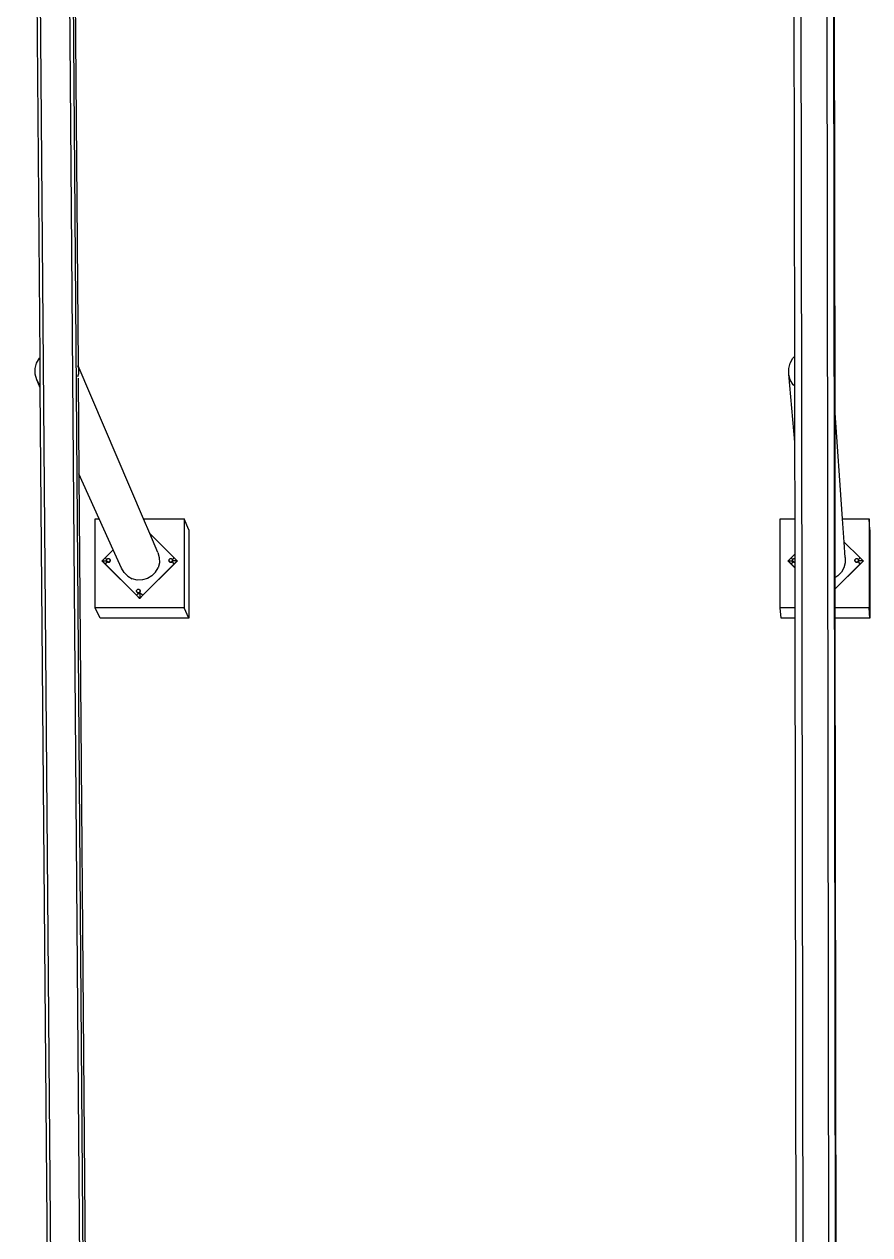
# Model space of a CAD drawing. Header units: inches. Extents: x -614 to 848, y -1045 to 1103.
# Drawn here: x -216.2 to -25.1, y 281.6 to 555.3 of the extents above; entities that cross this region are included whole.
import ezdxf

# ---------------------------------------------------------------- set-up
doc = ezdxf.new("R2010")
doc.units = ezdxf.units.IN
doc.header["$MEASUREMENT"] = 0

msp = doc.modelspace()

# ---------------------------------------------------------------- linework, layer by layer
for p, q in [((-199.44975, -1044.7934), (-216.20691, 1015.55191)), ((-193.21069, -1044.7934), (-209.44367, 1015.55191)), ((-192.48522, -1044.7934), (-208.65724, 1015.55191)), ((-38.10485, -1044.7934), (-41.30631, 1015.55191)), ((-32.59127, -1044.7934), (-35.32949, 1015.55191)), ((-31.14033, -1044.7934), (-33.75664, 1015.55191)), ((-212.62155, 479.97511), (-214.3753, 694.82328)), ((-205.49277, 666.03362), (-204.02075, 478.09293)), ((-42.01571, 480.24871), (-42.23599, 616.81297)), ((-33.18232, 616.81297), (-32.99437, 468.48466)), ((-213.41805, 478.6821), (-212.78923, 479.80321)), ((-212.78923, 479.80321), (-212.62155, 479.97511)), ((-212.57006, 473.6675), (-212.62155, 479.97511)), ((-43.0791, 478.6821), (-42.45027, 479.80321)), ((-42.45027, 479.80321), (-42.01571, 480.24871)), ((-42.00473, 473.44669), (-42.01571, 480.24871)), ((-213.73529, 477.43644), (-213.41805, 478.6821)), ((-213.71931, 476.15113), (-213.73529, 477.43644)), ((-204.13304, 478.12908), (-203.97233, 477.55778)), ((-204.02075, 478.09293), (-204.01894, 477.86182)), ((-189.2523, 443.48523), (-204.02075, 478.09293)), ((-203.97233, 477.55778), (-203.95635, 476.27247)), ((-43.39633, 477.43644), (-43.0791, 478.6821)), ((-43.38036, 476.15113), (-43.39633, 477.43644)), ((-213.37122, 474.91374), (-213.71931, 476.15113)), ((-212.71472, 473.80861), (-213.37122, 474.91374)), ((-212.56559, 473.12062), (-213.37122, 474.91374)), ((-212.57006, 473.6675), (-212.71472, 473.80861)), ((-212.56559, 473.12062), (-212.57006, 473.6675)), ((-203.95635, 476.27247), (-204.13304, 475.57868)), ((-203.99861, 475.26548), (-203.82951, 453.67617)), ((-43.03226, 474.91374), (-43.38036, 476.15113)), ((-41.98438, 460.82864), (-43.38036, 476.15113)), ((-42.37577, 473.80861), (-43.03226, 474.91374)), ((-42.00473, 473.44669), (-42.37577, 473.80861)), ((-210.83469, 261.07156), (-212.56559, 473.12062)), ((-41.98438, 460.82864), (-42.00473, 473.44669)), ((-31.23372, 443.48523), (-32.99437, 468.48466)), ((-32.99437, 468.48466), (-32.94582, 430.16547)), ((-41.95641, 443.48523), (-41.98438, 460.82864)), ((-203.82951, 453.67617), (-202.31118, 259.82163)), ((-199.25088, 443.48523), (-203.82951, 453.67617)), ((-200.16876, 443.48523), (-199.25088, 443.48523)), ((-200.16876, 423.34522), (-200.16876, 443.48523)), ((-196.08767, 436.44468), (-199.25088, 443.48523)), ((-189.2523, 443.48523), (-180.02875, 443.48523)), ((-187.81777, 440.1236), (-189.2523, 443.48523)), ((-180.02875, 443.48523), (-180.02875, 423.34522)), ((-179.02544, 441.01367), (-180.02875, 443.48523)), ((-45.34243, 443.48523), (-41.95641, 443.48523)), ((-45.34243, 423.34522), (-45.34243, 443.48523)), ((-41.94357, 435.52849), (-41.95641, 443.48523)), ((-31.23372, 443.48523), (-25.20242, 443.48523)), ((-30.86358, 438.22971), (-31.23372, 443.48523)), ((-25.20242, 443.48523), (-25.20242, 423.34522)), ((-25.06197, 441.01367), (-25.20242, 443.48523)), ((-179.02544, 441.01367), (-179.02544, 420.9859)), ((-25.06197, 441.01367), (-25.06197, 420.9859)), ((-187.81777, 440.1236), (-182.38975, 434.69558)), ((-185.99377, 435.84933), (-187.81777, 440.1236)), ((-30.86358, 438.22971), (-27.32945, 434.69558)), ((-30.61661, 434.72293), (-30.86358, 438.22971)), ((-197.83677, 434.69558), (-196.08767, 436.44468)), ((-194.23275, 432.31604), (-196.08767, 436.44468)), ((-185.99377, 435.84933), (-185.6769, 434.72293)), ((-42.77648, 434.69558), (-41.94357, 435.52849)), ((-41.94186, 434.47042), (-41.94357, 435.52849)), ((-198.58362, 433.94873), (-197.83677, 434.69558)), ((-197.83677, 433.20188), (-198.58362, 433.94873)), ((-198.57612, 433.93233), (-198.58362, 433.94873)), ((-198.58362, 433.94873), (-197.57031, 433.94873)), ((-197.82929, 433.18551), (-198.57612, 433.93233)), ((-197.66892, 434.47683), (-197.83677, 434.69558)), ((-197.83677, 433.20188), (-197.66892, 433.42063)), ((-197.82929, 433.18551), (-197.83677, 433.20188)), ((-190.86011, 426.22522), (-197.83677, 433.20188)), ((-190.8529, 426.20912), (-197.82929, 433.18551)), ((-197.56912, 434.2359), (-197.66892, 434.47683)), ((-197.66892, 433.42063), (-197.5634, 433.67536)), ((-197.5926, 434.1077), (-197.57881, 434.21251)), ((-197.57881, 434.0029), (-197.5926, 434.1077)), ((-197.58982, 434.08653), (-197.59148, 434.07386)), ((-197.59148, 434.07386), (-197.5772, 433.96537)), ((-197.57881, 434.21251), (-197.56912, 434.2359)), ((-197.5634, 433.96571), (-197.57881, 434.0029)), ((-197.5772, 433.96537), (-197.57031, 433.94873)), ((-197.57031, 433.94873), (-197.55804, 433.94873)), ((-197.57031, 433.94873), (-197.53532, 433.86427)), ((-197.56912, 434.2359), (-197.53835, 434.31017)), ((-197.5634, 433.96571), (-197.5634, 433.96167)), ((-197.53835, 433.90523), (-197.5634, 433.96571)), ((-197.5634, 433.96167), (-197.5348, 433.89262)), ((-197.5634, 433.67536), (-197.5348, 433.89262)), ((-197.55804, 433.94873), (-197.55637, 433.94873)), ((-197.53835, 434.31017), (-197.474, 434.39404)), ((-197.53431, 433.89635), (-197.53835, 433.90523)), ((-197.5339, 433.89944), (-197.53835, 433.90523)), ((-197.53532, 433.86427), (-197.47748, 433.78888)), ((-197.5348, 433.89262), (-197.53431, 433.89635)), ((-197.5348, 433.89262), (-197.52153, 433.86057)), ((-197.53431, 433.89635), (-197.53406, 433.89823)), ((-197.52295, 433.87141), (-197.53431, 433.89635)), ((-197.53406, 433.89823), (-197.5339, 433.89944)), ((-197.474, 433.82137), (-197.53406, 433.89823)), ((-197.46738, 433.79898), (-197.52295, 433.87141)), ((-197.52153, 433.86057), (-197.45491, 433.77375)), ((-197.47748, 433.78888), (-197.47309, 433.78317)), ((-197.474, 434.39404), (-197.39013, 434.45839)), ((-197.39013, 433.75702), (-197.474, 433.82137)), ((-197.47309, 433.78317), (-197.46871, 433.77745)), ((-197.46871, 433.77745), (-197.38189, 433.71083)), ((-197.46738, 433.79898), (-197.46492, 433.80143)), ((-197.45861, 433.78755), (-197.46738, 433.79898)), ((-197.37475, 433.7232), (-197.45861, 433.78755)), ((-197.45491, 433.77375), (-197.36809, 433.70714)), ((-197.39013, 434.45839), (-197.29247, 434.49884)), ((-197.29247, 433.71656), (-197.39013, 433.75702)), ((-197.38189, 433.71083), (-197.28079, 433.66896)), ((-197.27709, 433.68275), (-197.37475, 433.7232)), ((-197.26699, 433.66526), (-197.36809, 433.70714)), ((-197.29247, 434.49884), (-197.18767, 434.51264)), ((-197.18767, 433.70277), (-197.29247, 433.71656)), ((-197.28079, 433.66896), (-197.27365, 433.66802)), ((-197.17229, 433.66896), (-197.27709, 433.68275)), ((-197.27365, 433.66802), (-197.17229, 433.65467)), ((-197.26699, 433.66526), (-197.1585, 433.65098)), ((-197.18767, 434.51264), (-197.08286, 434.49884)), ((-197.08286, 433.71656), (-197.18767, 433.70277)), ((-197.17229, 433.66896), (-197.17229, 433.70479)), ((-197.0675, 433.68275), (-197.17229, 433.66896)), ((-197.17229, 433.6661), (-197.17229, 433.66896)), ((-197.17229, 433.65467), (-197.0638, 433.66896)), ((-197.17229, 433.65467), (-197.17229, 433.6661)), ((-197.1585, 433.65098), (-197.05, 433.66526)), ((-197.08286, 434.49884), (-196.9852, 434.45839)), ((-196.9852, 433.75702), (-197.08286, 433.71656)), ((-196.9728, 433.72093), (-197.0675, 433.68275)), ((-197.0638, 433.66896), (-196.9627, 433.71083)), ((-197.05, 433.66526), (-196.9489, 433.70714)), ((-196.9852, 434.45839), (-196.95642, 434.43631)), ((-196.90133, 433.82137), (-196.9852, 433.75702)), ((-196.9728, 433.72093), (-196.88598, 433.78755)), ((-196.9627, 433.71083), (-196.87588, 433.77745)), ((-196.9489, 434.4332), (-196.95642, 434.43631)), ((-196.95642, 434.43631), (-196.90133, 434.39404)), ((-196.86209, 434.36658), (-196.9489, 434.4332)), ((-196.9489, 433.70714), (-196.86209, 433.77375)), ((-196.90133, 434.39404), (-196.83698, 434.31017)), ((-196.83698, 433.90523), (-196.90133, 433.82137)), ((-196.81936, 433.87437), (-196.88598, 433.78755)), ((-196.80926, 434.28346), (-196.87588, 434.37027)), ((-196.87588, 433.77745), (-196.80926, 433.86427)), ((-196.82163, 434.27632), (-196.83698, 434.31017)), ((-196.83698, 434.31017), (-196.8245, 434.28006)), ((-196.79653, 434.0029), (-196.83698, 433.90523)), ((-196.8245, 434.28006), (-196.82163, 434.27632)), ((-196.8245, 434.28006), (-196.79653, 434.21251)), ((-196.82163, 434.27632), (-196.78118, 434.17866)), ((-196.81936, 433.87437), (-196.78285, 433.96253)), ((-196.76739, 434.18236), (-196.80926, 434.28346)), ((-196.80926, 433.86427), (-196.76856, 433.96253)), ((-196.79653, 434.21251), (-196.78273, 434.1077)), ((-196.78273, 434.1077), (-196.79653, 434.0029)), ((-196.78285, 433.96253), (-196.78118, 433.96907)), ((-196.78118, 434.17866), (-196.76739, 434.07386)), ((-196.76739, 434.07386), (-196.78118, 433.96907)), ((-196.76856, 433.96253), (-196.76739, 433.96537)), ((-196.7531, 434.07386), (-196.76739, 434.18236)), ((-196.76739, 433.96537), (-196.7531, 434.07386)), ((-182.39295, 433.19867), (-189.36641, 426.22522)), ((-182.38286, 433.18551), (-189.35925, 426.20912)), ((-185.66236, 433.5529), (-185.95114, 432.41897)), ((-185.6769, 434.72293), (-185.66236, 433.5529)), ((-183.49141, 434.09391), (-183.47761, 434.19871)), ((-183.47761, 433.9891), (-183.49141, 434.09391)), ((-183.48917, 434.07691), (-183.49139, 434.06007)), ((-183.49139, 434.06007), (-183.47711, 433.95157)), ((-183.47761, 434.19871), (-183.43716, 434.29637)), ((-183.43716, 433.89144), (-183.47761, 433.9891)), ((-183.47711, 433.95157), (-183.43523, 433.85047)), ((-183.43716, 434.29637), (-183.37281, 434.38024)), ((-183.43653, 433.89062), (-183.43716, 433.89144)), ((-183.42286, 433.85761), (-183.43653, 433.89062)), ((-183.37281, 433.80757), (-183.43653, 433.89062)), ((-183.43523, 433.85047), (-183.37738, 433.77508)), ((-183.36728, 433.78518), (-183.42286, 433.85761)), ((-183.37738, 433.77508), (-183.37871, 433.77375)), ((-183.37871, 433.77375), (-183.373, 433.76937)), ((-183.36728, 433.78518), (-183.37738, 433.77508)), ((-183.37738, 433.77508), (-183.373, 433.76937)), ((-183.373, 433.76937), (-183.2919, 433.70714)), ((-183.373, 433.76937), (-183.36861, 433.76365)), ((-183.37281, 434.38024), (-183.28894, 434.44459)), ((-183.35702, 433.79545), (-183.37281, 433.80757)), ((-183.36861, 433.76365), (-183.2818, 433.69704)), ((-183.35702, 433.79545), (-183.36728, 433.78518)), ((-183.35851, 433.77375), (-183.36728, 433.78518)), ((-183.27466, 433.70941), (-183.35851, 433.77375)), ((-183.28894, 433.74322), (-183.35702, 433.79545)), ((-183.2919, 433.70714), (-183.1908, 433.66526)), ((-183.28894, 434.44459), (-183.19128, 434.48505)), ((-183.19128, 433.70277), (-183.28894, 433.74322)), ((-183.2818, 433.69704), (-183.1807, 433.65516)), ((-183.177, 433.66896), (-183.27466, 433.70941)), ((-183.19128, 434.48505), (-183.08647, 434.49884)), ((-183.08647, 433.68897), (-183.19128, 433.70277)), ((-183.1908, 433.66526), (-183.0823, 433.65098)), ((-183.1807, 433.65516), (-183.0722, 433.64088)), ((-183.0722, 433.65516), (-183.177, 433.66896)), ((-183.08647, 434.49884), (-182.98167, 434.48505)), ((-182.98167, 433.70277), (-183.08647, 433.68897)), ((-183.0823, 433.65098), (-183.0722, 433.65231)), ((-183.0722, 433.65516), (-183.0722, 433.69085)), ((-182.9674, 433.66896), (-183.0722, 433.65516)), ((-183.0722, 433.65231), (-182.97381, 433.66526)), ((-183.0722, 433.65231), (-183.0722, 433.65516)), ((-183.0722, 433.64088), (-182.96371, 433.65516)), ((-183.0722, 433.64088), (-183.0722, 433.65231)), ((-182.98167, 434.48505), (-182.88401, 434.44459)), ((-182.88401, 433.74322), (-182.98167, 433.70277)), ((-182.97381, 433.66526), (-182.9674, 433.66896)), ((-182.87271, 433.70714), (-182.9674, 433.66896)), ((-182.96371, 433.65516), (-182.86261, 433.69704)), ((-182.88401, 434.44459), (-182.80014, 434.38024)), ((-182.80014, 433.80757), (-182.88401, 433.74322)), ((-182.87271, 433.70714), (-182.78589, 433.77375)), ((-182.86261, 433.69704), (-182.77579, 433.76365)), ((-182.80014, 434.38024), (-182.79505, 434.37361)), ((-182.73579, 433.89144), (-182.80014, 433.80757)), ((-182.78589, 434.36658), (-182.79505, 434.37361)), ((-182.79505, 434.37361), (-182.73579, 434.29637)), ((-182.71927, 434.27976), (-182.78589, 434.36658)), ((-182.71927, 433.86057), (-182.78589, 433.77375)), ((-182.70917, 434.26966), (-182.77579, 434.35648)), ((-182.77579, 433.76365), (-182.70917, 433.85047)), ((-182.72154, 434.26252), (-182.73579, 434.29637)), ((-182.69533, 433.9891), (-182.73579, 433.89144)), ((-182.72154, 434.26252), (-182.69533, 434.19871)), ((-182.6774, 434.17866), (-182.71927, 434.27976)), ((-182.69516, 433.91879), (-182.71927, 433.86057)), ((-182.6673, 434.16856), (-182.70917, 434.26966)), ((-182.70917, 433.85047), (-182.66847, 433.94873)), ((-182.67587, 434.12519), (-182.6991, 433.94873)), ((-182.6991, 433.94873), (-182.69516, 433.91879)), ((-182.69533, 434.19871), (-182.68154, 434.09391)), ((-182.68109, 434.16486), (-182.69533, 434.19871)), ((-182.68154, 434.09391), (-182.69533, 433.9891)), ((-182.68276, 433.94873), (-182.69516, 433.91879)), ((-182.69516, 433.91879), (-182.66311, 433.67536)), ((-182.68276, 433.94873), (-182.69344, 433.94873)), ((-182.68109, 433.95527), (-182.68276, 433.94873)), ((-182.66847, 433.94873), (-182.68276, 433.94873)), ((-182.68109, 434.16486), (-182.67587, 434.12519)), ((-182.6673, 434.06007), (-182.68109, 433.95527)), ((-182.68109, 433.95527), (-182.6774, 433.96167)), ((-182.67311, 434.14613), (-182.6774, 434.17866)), ((-182.6774, 433.96167), (-182.66311, 434.07017)), ((-182.67311, 434.14613), (-182.67587, 434.12519)), ((-182.67587, 434.12519), (-182.6673, 434.06007)), ((-182.66311, 434.2221), (-182.67311, 434.14613)), ((-182.66311, 434.07017), (-182.67311, 434.14613)), ((-182.66847, 433.94873), (-182.6673, 433.95157)), ((-181.6429, 433.94873), (-182.66847, 433.94873)), ((-182.65301, 434.06007), (-182.6673, 434.16856)), ((-182.6673, 433.95157), (-182.65301, 434.06007)), ((-182.5576, 434.47683), (-182.66311, 434.2221)), ((-182.66311, 433.67536), (-182.5576, 433.42063)), ((-182.38975, 434.69558), (-182.5576, 434.47683)), ((-182.5576, 433.42063), (-182.38975, 433.20188)), ((-182.38975, 433.20188), (-182.39295, 433.19867)), ((-182.39295, 433.19867), (-182.38286, 433.18551)), ((-182.38975, 434.69558), (-181.6429, 433.94873)), ((-181.64766, 433.94396), (-182.38975, 433.20188)), ((-182.38286, 433.18551), (-182.38975, 433.20188)), ((-181.63603, 433.93233), (-182.38286, 433.18551)), ((-181.6429, 433.94873), (-181.64766, 433.94396)), ((-181.64766, 433.94396), (-181.63603, 433.93233)), ((-181.63603, 433.93233), (-181.6429, 433.94873)), ((-43.52333, 433.94873), (-42.77648, 434.69558)), ((-42.77648, 433.20188), (-43.52333, 433.94873)), ((-43.52168, 433.93233), (-43.52333, 433.94873)), ((-43.52333, 433.94873), (-42.51002, 433.94873)), ((-42.77486, 433.18551), (-43.52168, 433.93233)), ((-42.60863, 434.47683), (-42.77648, 434.69558)), ((-42.77648, 433.20188), (-42.60863, 433.42063)), ((-42.77486, 433.18551), (-42.77648, 433.20188)), ((-41.93847, 432.36387), (-42.77648, 433.20188)), ((-41.93844, 432.34909), (-42.77486, 433.18551)), ((-42.50311, 434.2221), (-42.60863, 434.47683)), ((-42.60863, 433.42063), (-42.50311, 433.67536)), ((-42.51691, 434.18236), (-42.53119, 434.07386)), ((-42.53119, 434.07386), (-42.51691, 433.96537)), ((-42.52022, 434.1077), (-42.50643, 434.21251)), ((-42.51634, 434.07819), (-42.52022, 434.1077)), ((-42.5174, 434.07017), (-42.51634, 434.07819)), ((-42.50311, 433.96907), (-42.5174, 434.07017)), ((-42.50736, 434.20541), (-42.51691, 434.18236)), ((-42.51691, 433.96537), (-42.51002, 433.94873)), ((-42.50643, 434.0029), (-42.51634, 434.07819)), ((-42.51002, 433.94873), (-42.49775, 433.94873)), ((-42.51002, 433.94873), (-42.47503, 433.86427)), ((-42.50643, 434.21251), (-42.50295, 434.22089)), ((-42.47119, 433.91783), (-42.50643, 434.0029)), ((-42.50311, 434.2221), (-42.46597, 434.31017)), ((-42.50295, 434.22089), (-42.50311, 434.2221)), ((-42.50311, 433.96907), (-42.50311, 433.96167)), ((-42.50311, 433.96907), (-42.47377, 433.89823)), ((-42.50311, 433.96167), (-42.47451, 433.89262)), ((-42.50311, 433.67536), (-42.47451, 433.89262)), ((-42.49775, 433.94873), (-42.49469, 433.94873)), ((-42.49469, 433.94873), (-42.48399, 433.94873)), ((-42.47503, 433.86427), (-42.41718, 433.78888)), ((-42.47451, 433.89262), (-42.47377, 433.89823)), ((-42.47451, 433.89262), (-42.46123, 433.86057)), ((-42.47377, 433.89823), (-42.47119, 433.91783)), ((-42.46266, 433.87141), (-42.47377, 433.89823)), ((-42.46597, 433.90523), (-42.47119, 433.91783)), ((-42.46597, 434.31017), (-42.40162, 434.39404)), ((-42.40162, 433.82137), (-42.46597, 433.90523)), ((-42.40708, 433.79898), (-42.46266, 433.87141)), ((-42.46123, 433.86057), (-42.39462, 433.77375)), ((-42.41718, 433.78888), (-42.4128, 433.78317)), ((-42.4128, 433.78317), (-42.40841, 433.77745)), ((-42.40841, 433.77745), (-42.3216, 433.71083)), ((-42.40708, 433.79898), (-42.40011, 433.80595)), ((-42.39831, 433.78755), (-42.40708, 433.79898)), ((-42.40162, 434.39404), (-42.31775, 434.45839)), ((-42.31775, 433.75702), (-42.40162, 433.82137)), ((-42.31446, 433.7232), (-42.39831, 433.78755)), ((-42.39462, 433.77375), (-42.3078, 433.70714)), ((-42.3216, 433.71083), (-42.2205, 433.66896)), ((-42.31775, 434.45839), (-42.22009, 434.49884)), ((-42.22009, 433.71656), (-42.31775, 433.75702)), ((-42.2168, 433.68275), (-42.31446, 433.7232)), ((-42.2067, 433.66526), (-42.3078, 433.70714)), ((-42.2205, 433.66896), (-42.21336, 433.66802)), ((-42.22009, 434.49884), (-42.11529, 434.51264)), ((-42.11529, 433.70277), (-42.22009, 433.71656)), ((-42.112, 433.66896), (-42.2168, 433.68275)), ((-42.21336, 433.66802), (-42.112, 433.65467)), ((-42.2067, 433.66526), (-42.09821, 433.65098)), ((-42.11529, 434.51264), (-42.01048, 434.49884)), ((-42.01048, 433.71656), (-42.11529, 433.70277)), ((-42.112, 433.66896), (-42.112, 433.7032)), ((-42.00721, 433.68275), (-42.112, 433.66896)), ((-42.112, 433.6661), (-42.112, 433.66896)), ((-42.112, 433.65467), (-42.00351, 433.66896)), ((-42.112, 433.65467), (-42.112, 433.6661)), ((-42.09821, 433.65098), (-41.98971, 433.66526)), ((-42.01048, 434.49884), (-41.94186, 434.47042)), ((-41.9407, 433.74547), (-42.01048, 433.71656)), ((-41.94064, 433.70959), (-42.00721, 433.68275)), ((-42.00351, 433.66896), (-41.94061, 433.69501)), ((-41.98971, 433.66526), (-41.9406, 433.6856)), ((-41.9407, 433.74547), (-41.94186, 434.47042)), ((-41.94064, 433.70959), (-41.9407, 433.74547)), ((-41.9406, 433.6856), (-41.94064, 433.70959)), ((-41.93847, 432.36387), (-41.9406, 433.6856)), ((-27.33598, 433.19536), (-32.94255, 427.58878)), ((-27.32842, 433.18551), (-32.94253, 427.5714)), ((-30.60206, 433.5529), (-30.89084, 432.41897)), ((-30.61661, 434.72293), (-30.60206, 433.5529)), ((-28.41682, 434.16856), (-28.4311, 434.06007)), ((-28.4311, 434.06007), (-28.41682, 433.95157)), ((-28.41903, 434.09391), (-28.40523, 434.19871)), ((-28.41682, 434.06007), (-28.41903, 434.09391)), ((-28.4157, 434.06857), (-28.41903, 434.09391)), ((-28.40566, 434.1955), (-28.41682, 434.16856)), ((-28.41682, 434.06007), (-28.4157, 434.06857)), ((-28.40302, 433.95527), (-28.41682, 434.06007)), ((-28.41682, 433.95157), (-28.37494, 433.85047)), ((-28.40523, 433.9891), (-28.4157, 434.06857)), ((-28.40523, 434.19871), (-28.36478, 434.29637)), ((-28.36478, 433.89144), (-28.40523, 433.9891)), ((-28.36257, 433.85761), (-28.40302, 433.95527)), ((-28.37494, 433.85047), (-28.31709, 433.77508)), ((-28.36478, 434.29637), (-28.31417, 434.36233)), ((-28.30043, 433.80757), (-28.36478, 433.89144)), ((-28.30699, 433.78518), (-28.36257, 433.85761)), ((-28.30043, 434.38024), (-28.31842, 434.36658)), ((-28.31842, 434.36658), (-28.31417, 434.36233)), ((-28.31709, 433.77508), (-28.31842, 433.77375)), ((-28.31842, 433.77375), (-28.31271, 433.76937)), ((-28.30699, 433.78518), (-28.31709, 433.77508)), ((-28.31709, 433.77508), (-28.31271, 433.76937)), ((-28.31417, 434.36233), (-28.30043, 434.38024)), ((-28.31271, 433.76937), (-28.23161, 433.70714)), ((-28.31271, 433.76937), (-28.30832, 433.76365)), ((-28.30832, 433.76365), (-28.22151, 433.69704)), ((-28.29148, 433.8007), (-28.30699, 433.78518)), ((-28.29822, 433.77375), (-28.30699, 433.78518)), ((-28.23161, 434.4332), (-28.30043, 434.38024)), ((-28.29148, 433.8007), (-28.30043, 433.80757)), ((-28.21436, 433.70941), (-28.29822, 433.77375)), ((-28.21656, 433.74322), (-28.29148, 433.8007)), ((-28.23161, 434.4332), (-28.21656, 434.44459)), ((-28.23161, 433.70714), (-28.13051, 433.66526)), ((-28.22151, 433.69704), (-28.12041, 433.65516)), ((-28.21656, 434.44459), (-28.1189, 434.48505)), ((-28.1189, 433.70277), (-28.21656, 433.74322)), ((-28.11671, 433.66896), (-28.21436, 433.70941)), ((-28.13051, 433.66526), (-28.02201, 433.65098)), ((-28.12041, 433.65516), (-28.01191, 433.64088)), ((-28.1189, 434.48505), (-28.01409, 434.49884)), ((-28.01409, 433.68897), (-28.1189, 433.70277)), ((-28.01191, 433.65516), (-28.11671, 433.66896)), ((-28.02201, 433.65098), (-28.01191, 433.65231)), ((-28.01409, 434.49884), (-27.90929, 434.48505)), ((-27.90929, 433.70277), (-28.01409, 433.68897)), ((-28.01191, 433.65516), (-28.01191, 433.68926)), ((-27.90711, 433.66896), (-28.01191, 433.65516)), ((-28.01191, 433.65231), (-27.91352, 433.66526)), ((-28.01191, 433.65231), (-28.01191, 433.65516)), ((-28.01191, 433.64088), (-27.90342, 433.65516)), ((-28.01191, 433.64088), (-28.01191, 433.65231)), ((-27.91352, 433.66526), (-27.90711, 433.66896)), ((-27.90929, 434.48505), (-27.81163, 434.44459)), ((-27.81163, 433.74322), (-27.90929, 433.70277)), ((-27.81242, 433.70714), (-27.90711, 433.66896)), ((-27.90342, 433.65516), (-27.80232, 433.69704)), ((-27.81242, 433.70714), (-27.7256, 433.77375)), ((-27.81163, 434.44459), (-27.72776, 434.38024)), ((-27.72776, 433.80757), (-27.81163, 433.74322)), ((-27.80232, 433.69704), (-27.7155, 433.76365)), ((-27.72776, 434.38024), (-27.66341, 434.29637)), ((-27.66341, 433.89144), (-27.72776, 433.80757)), ((-27.65898, 433.86057), (-27.7256, 433.77375)), ((-27.7155, 433.76365), (-27.64888, 433.85047)), ((-27.66341, 434.29637), (-27.62295, 434.19871)), ((-27.63881, 433.94873), (-27.66341, 433.89144)), ((-27.63487, 433.91879), (-27.65898, 433.86057)), ((-27.64888, 434.26966), (-27.6564, 434.27946)), ((-27.607, 434.16856), (-27.64888, 434.26966)), ((-27.64888, 433.85047), (-27.60818, 433.94873)), ((-27.63841, 433.9518), (-27.63881, 433.94873)), ((-27.63881, 433.94873), (-27.63487, 433.91879)), ((-27.62295, 433.9891), (-27.63841, 433.9518)), ((-27.62246, 433.94873), (-27.63487, 433.91879)), ((-27.63487, 433.91879), (-27.60282, 433.67536)), ((-27.62246, 433.94873), (-27.63315, 433.94873)), ((-27.62295, 434.19871), (-27.62181, 434.19002)), ((-27.61031, 434.08516), (-27.62295, 433.9891)), ((-27.6208, 433.95527), (-27.62246, 433.94873)), ((-27.60818, 433.94873), (-27.62246, 433.94873)), ((-27.6171, 434.17866), (-27.62181, 434.19002)), ((-27.62181, 434.19002), (-27.61443, 434.13394)), ((-27.607, 434.06007), (-27.6208, 433.95527)), ((-27.6208, 433.95527), (-27.6171, 433.96167)), ((-27.61282, 434.14613), (-27.6171, 434.17866)), ((-27.6171, 433.96167), (-27.60282, 434.07017)), ((-27.61282, 434.14613), (-27.61443, 434.13394)), ((-27.61443, 434.13394), (-27.60916, 434.09391)), ((-27.60282, 434.2221), (-27.61282, 434.14613)), ((-27.60282, 434.07017), (-27.61282, 434.14613)), ((-27.60916, 434.09391), (-27.61031, 434.08516)), ((-27.61031, 434.08516), (-27.607, 434.06007)), ((-27.607, 434.06007), (-27.60916, 434.09391)), ((-27.60818, 433.94873), (-27.607, 433.95157)), ((-26.5826, 433.94873), (-27.60818, 433.94873)), ((-27.59272, 434.06007), (-27.607, 434.16856)), ((-27.607, 433.95157), (-27.59272, 434.06007)), ((-27.49731, 434.47683), (-27.60282, 434.2221)), ((-27.60282, 433.67536), (-27.49731, 433.42063)), ((-27.32945, 434.69558), (-27.49731, 434.47683)), ((-27.49731, 433.42063), (-27.32945, 433.20188)), ((-27.32945, 433.20188), (-27.33598, 433.19536)), ((-27.33598, 433.19536), (-27.32842, 433.18551)), ((-27.32945, 434.69558), (-26.5826, 433.94873)), ((-26.5903, 433.94103), (-27.32945, 433.20188)), ((-27.32842, 433.18551), (-27.32945, 433.20188)), ((-26.5816, 433.93233), (-27.32842, 433.18551)), ((-26.5826, 433.94873), (-26.5903, 433.94103)), ((-26.5903, 433.94103), (-26.5816, 433.93233)), ((-26.5816, 433.93233), (-26.5826, 433.94873)), ((-193.63514, 431.31004), (-194.23275, 432.31604)), ((-192.79752, 430.49298), (-193.63514, 431.31004)), ((-192.79752, 430.49298), (-191.77697, 429.92056)), ((-190.64305, 429.63178), (-191.77697, 429.92056)), ((-188.34662, 429.9632), (-189.47302, 429.64632)), ((-187.34061, 430.5608), (-188.34662, 429.9632)), ((-186.52356, 431.39842), (-187.34061, 430.5608)), ((-186.52356, 431.39842), (-185.95114, 432.41897)), ((-41.93844, 432.34909), (-41.93847, 432.36387)), ((-41.92392, 423.34522), (-41.93844, 432.34909)), ((-32.28032, 430.5608), (-32.94582, 430.16547)), ((-32.94582, 430.16547), (-32.94255, 427.58878)), ((-31.46327, 431.39842), (-32.28032, 430.5608)), ((-30.89084, 432.41897), (-31.46327, 431.39842)), ((-190.8058, 427.16988), (-190.792, 427.27468)), ((-190.80331, 427.15098), (-190.8058, 427.16988)), ((-190.80331, 427.15098), (-190.80521, 427.13658)), ((-190.80521, 427.13658), (-190.79093, 427.02808)), ((-190.792, 427.06507), (-190.80331, 427.15098)), ((-190.792, 427.27468), (-190.75155, 427.37234)), ((-190.75155, 426.96741), (-190.792, 427.06507)), ((-190.79093, 427.02808), (-190.74905, 426.92698)), ((-190.75155, 427.37234), (-190.6872, 427.45621)), ((-190.6872, 427.45621), (-190.60333, 427.52056)), ((-189.47302, 429.64632), (-190.64305, 429.63178)), ((-190.60333, 427.52056), (-190.50567, 427.56102)), ((-190.50567, 427.56102), (-190.40086, 427.57481)), ((-190.40086, 427.57481), (-190.29606, 427.56102)), ((-190.29606, 427.56102), (-190.19839, 427.52056)), ((-190.19839, 427.52056), (-190.11453, 427.45621)), ((-190.11453, 427.45621), (-190.05018, 427.37234)), ((-190.02299, 427.34617), (-190.08961, 427.43299)), ((-190.03757, 427.3419), (-190.05018, 427.37234)), ((-190.00972, 427.06507), (-190.05018, 426.96741)), ((-190.03757, 427.3419), (-190.03536, 427.33903)), ((-190.03536, 427.33903), (-190.00972, 427.27468)), ((-189.99491, 427.03178), (-190.03536, 426.93412)), ((-189.98111, 427.24507), (-190.02299, 427.34617)), ((-190.02299, 426.92698), (-189.98111, 427.02808)), ((-190.00972, 427.27468), (-189.99592, 427.16988)), ((-190.00972, 427.27468), (-189.99491, 427.24137)), ((-189.99592, 427.16988), (-190.00972, 427.06507)), ((-189.99491, 427.24137), (-189.98111, 427.13658)), ((-189.98111, 427.13658), (-189.99491, 427.03178)), ((-189.96683, 427.13658), (-189.98111, 427.24507)), ((-189.98111, 427.02808), (-189.96683, 427.13658)), ((-32.94255, 427.58878), (-32.94253, 427.5714)), ((-32.94253, 427.5714), (-32.93718, 423.34522)), ((-190.64136, 426.39307), (-190.86011, 426.22522)), ((-190.8529, 426.20912), (-190.86011, 426.22522)), ((-190.11326, 425.47837), (-190.86011, 426.22522)), ((-190.10607, 425.46229), (-190.8529, 426.20912)), ((-190.74919, 426.96434), (-190.75155, 426.96741)), ((-190.73668, 426.93412), (-190.74919, 426.96434)), ((-190.6872, 426.88354), (-190.74919, 426.96434)), ((-190.74905, 426.92698), (-190.68243, 426.84016)), ((-190.67233, 426.85026), (-190.73668, 426.93412)), ((-190.60333, 426.81919), (-190.6872, 426.88354)), ((-190.68243, 426.84016), (-190.59561, 426.77355)), ((-190.58847, 426.78592), (-190.67233, 426.85026)), ((-190.38662, 426.49859), (-190.64136, 426.39307)), ((-190.50567, 426.77874), (-190.60333, 426.81919)), ((-190.59561, 426.77355), (-190.49451, 426.73167)), ((-190.49082, 426.74547), (-190.58847, 426.78592)), ((-190.40086, 426.76494), (-190.50567, 426.77874)), ((-190.49451, 426.73167), (-190.38602, 426.71739)), ((-190.38602, 426.73167), (-190.49082, 426.74547)), ((-190.29606, 426.77874), (-190.40086, 426.76494)), ((-190.11326, 426.53457), (-190.38662, 426.49859)), ((-190.38602, 426.73167), (-190.38602, 426.76689)), ((-190.28122, 426.74547), (-190.38602, 426.73167)), ((-190.38602, 426.71739), (-190.27752, 426.73167)), ((-190.38602, 426.71739), (-190.38602, 426.73167)), ((-190.19839, 426.81919), (-190.29606, 426.77874)), ((-190.18357, 426.78592), (-190.28122, 426.74547)), ((-190.27752, 426.73167), (-190.17642, 426.77355)), ((-190.11453, 426.88354), (-190.19839, 426.81919)), ((-190.09971, 426.85026), (-190.18357, 426.78592)), ((-190.17642, 426.77355), (-190.08961, 426.84016)), ((-190.05018, 426.96741), (-190.11453, 426.88354)), ((-189.83989, 426.49859), (-190.11326, 426.53457)), ((-189.37241, 426.21921), (-190.11326, 425.47837)), ((-190.10607, 425.46229), (-190.11326, 425.47837)), ((-189.35925, 426.20912), (-190.10607, 425.46229)), ((-190.03536, 426.93412), (-190.09971, 426.85026)), ((-190.08961, 426.84016), (-190.02299, 426.92698)), ((-190.08961, 426.84016), (-190.08961, 425.47837)), ((-189.58516, 426.39307), (-189.83989, 426.49859)), ((-189.36641, 426.22522), (-189.58516, 426.39307)), ((-189.36641, 426.22522), (-189.37241, 426.21921)), ((-189.35925, 426.20912), (-189.37241, 426.21921)), ((-189.35925, 426.20912), (-189.36641, 426.22522)), ((-199.05321, 420.9859), (-200.16876, 423.34522)), ((-180.02875, 423.34522), (-200.16876, 423.34522)), ((-179.02544, 420.9859), (-180.02875, 423.34522)), ((-45.08974, 420.9859), (-45.34243, 423.34522)), ((-41.92392, 423.34522), (-45.34243, 423.34522)), ((-41.92011, 420.9859), (-41.92392, 423.34522)), ((-25.20242, 423.34522), (-32.93718, 423.34522)), ((-32.93718, 423.34522), (-32.93419, 420.9859)), ((-25.06197, 420.9859), (-25.20242, 423.34522)), ((-179.02544, 420.9859), (-199.05321, 420.9859)), ((-41.92011, 420.9859), (-45.08974, 420.9859)), ((-41.66263, 261.35571), (-41.92011, 420.9859)), ((-25.06197, 420.9859), (-32.93419, 420.9859)), ((-32.93419, 420.9859), (-32.72239, 253.83589))]:
    msp.add_line(p, q)

doc.saveas('drawing.dxf')
